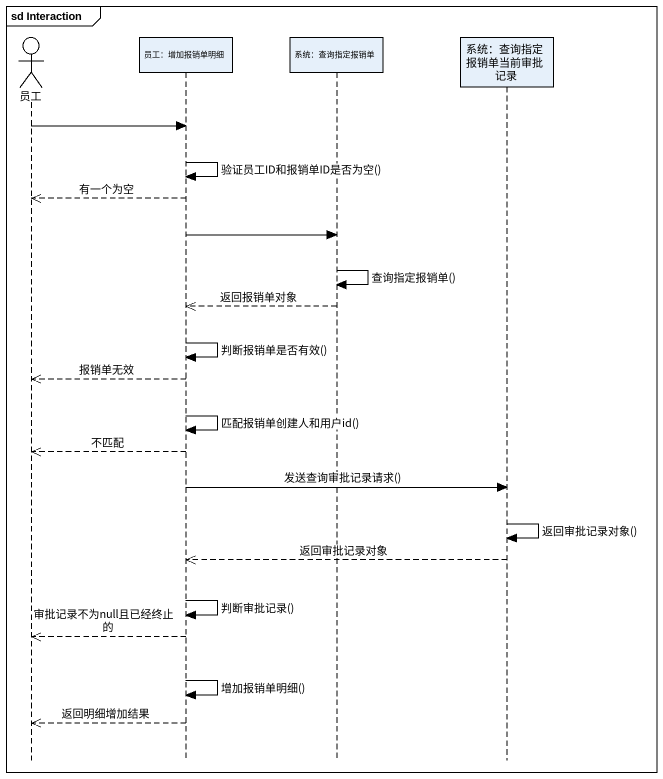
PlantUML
@startuml
mainframe sd Interaction
hide footbox
actor 员工
participant "员工：增加报销单明细" as 员工_增加报销单明细
participant "系统：查询指定报销单" as 系统_查询指定报销单
participant "系统：查询指定报销单当前审批记录" as 系统_查询指定报销单当前审批记录

员工 -> 员工_增加报销单明细
员工_增加报销单明细 -> 员工_增加报销单明细 : 验证员工ID和报销单ID是否为空()
员工_增加报销单明细 -->> 员工 : 有一个为空
员工_增加报销单明细 -> 系统_查询指定报销单
系统_查询指定报销单 -> 系统_查询指定报销单 : 查询指定报销单()
系统_查询指定报销单 -->> 员工_增加报销单明细 : 返回报销单对象
员工_增加报销单明细 -> 员工_增加报销单明细 : 判断报销单是否有效()
员工_增加报销单明细 -->> 员工 : 报销单无效
员工_增加报销单明细 -> 员工_增加报销单明细 : 匹配报销单创建人和用户id()
员工_增加报销单明细 -->> 员工 : 不匹配
员工_增加报销单明细 -> 系统_查询指定报销单当前审批记录 : 发送查询审批记录请求()
系统_查询指定报销单当前审批记录 -> 系统_查询指定报销单当前审批记录 : 返回审批记录对象()
系统_查询指定报销单当前审批记录 -->> 员工_增加报销单明细 : 返回审批记录对象
员工_增加报销单明细 -> 员工_增加报销单明细 : 判断审批记录()
员工_增加报销单明细 -->> 员工 : 审批记录不为null且已经终止的
员工_增加报销单明细 -> 员工_增加报销单明细 : 增加报销单明细()
员工_增加报销单明细 -->> 员工 : 返回明细增加结果
@enduml
